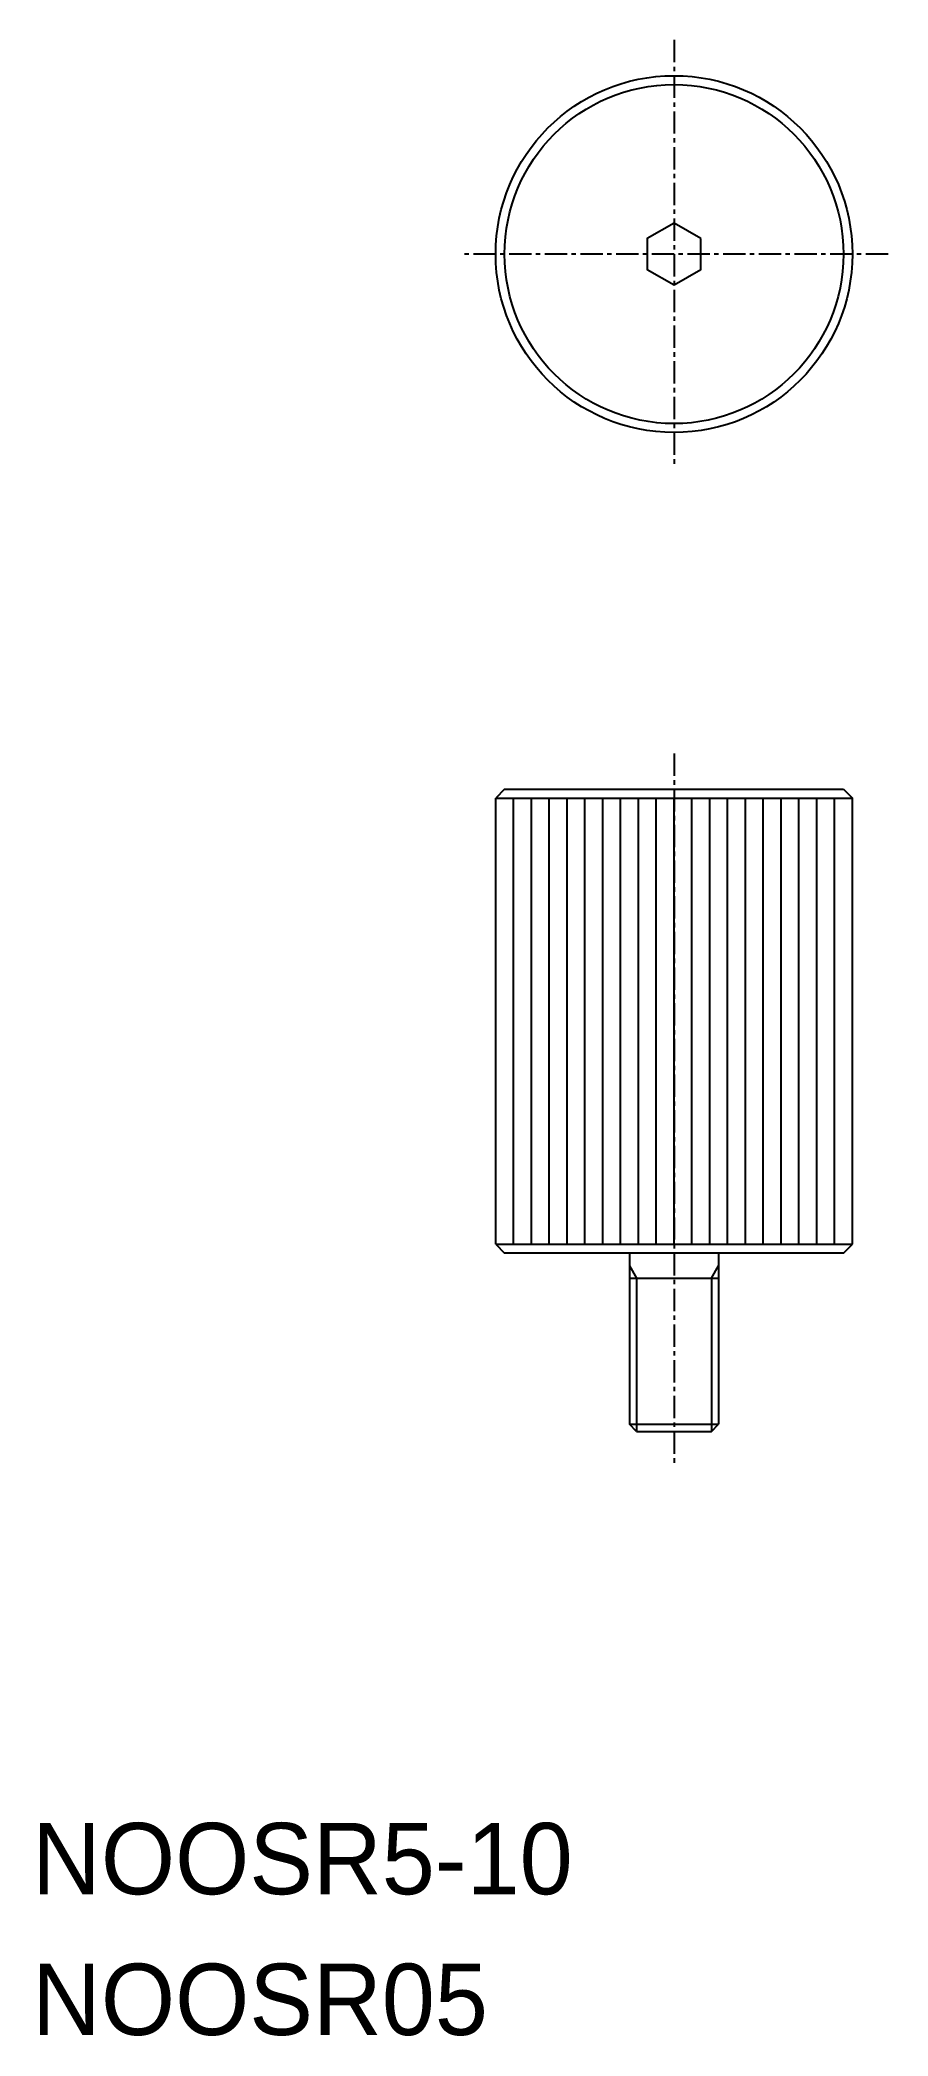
# Model space of a CAD drawing. Extents: x -12645 to -12598, y -440 to -328.
import ezdxf

# ---------------------------------------------------------------- set-up
doc = ezdxf.new("R2010")
doc.units = 0
doc.linetypes.add('CENTER', pattern=[2, 1.25, -0.25, 0.25, -0.25])
doc.layers.get('0').update_dxf_attribs({"linetype": 'CONTINUOUS'})
doc.layers.add('CENTER', color=1, linetype='CENTER')

msp = doc.modelspace()

# ---------------------------------------------------------------- linework, layer by layer
at = {"color": 7, "linetype": 'CONTINUOUS'}
for p, q in [((-12619.42, -369.91), (-12619.92, -370.41)), ((-12619.42, -369.91), (-12600.42, -369.91)), ((-12600.42, -369.91), (-12599.92, -370.41)), ((-12619.92, -395.41), (-12619.92, -370.41)), ((-12619.92, -370.41), (-12599.92, -370.41)), ((-12618.92, -395.41), (-12618.92, -370.41)), ((-12617.92, -395.41), (-12617.92, -370.41)), ((-12616.92, -395.41), (-12616.92, -370.41)), ((-12615.92, -395.41), (-12615.92, -370.41)), ((-12614.92, -395.41), (-12614.92, -370.41)), ((-12613.92, -395.41), (-12613.92, -370.41)), ((-12612.92, -395.41), (-12612.92, -370.41)), ((-12611.92, -395.41), (-12611.92, -370.41)), ((-12610.92, -395.41), (-12610.92, -370.41)), ((-12609.92, -395.41), (-12609.92, -370.41)), ((-12608.92, -395.41), (-12608.92, -370.41)), ((-12607.92, -395.41), (-12607.92, -370.41)), ((-12606.92, -395.41), (-12606.92, -370.41)), ((-12605.92, -395.41), (-12605.92, -370.41)), ((-12604.92, -395.41), (-12604.92, -370.41)), ((-12603.92, -395.41), (-12603.92, -370.41)), ((-12602.92, -395.41), (-12602.92, -370.41)), ((-12601.92, -395.41), (-12601.92, -370.41)), ((-12600.92, -395.41), (-12600.92, -370.41)), ((-12599.92, -395.41), (-12599.92, -370.41)), ((-12619.92, -395.41), (-12619.42, -395.91)), ((-12619.92, -395.41), (-12599.92, -395.41)), ((-12600.42, -395.91), (-12619.42, -395.91)), ((-12612.42, -395.91), (-12612.42, -405.51)), ((-12607.42, -395.91), (-12607.42, -405.51)), ((-12600.42, -395.91), (-12599.92, -395.41)), ((-12612.32, -396.79), (-12612.32, -396.79)), ((-12612.22, -396.97), (-12612.22, -396.97)), ((-12612.42, -397.31), (-12607.42, -397.31)), ((-12612.02, -405.91), (-12612.42, -405.51)), ((-12612.42, -405.51), (-12607.42, -405.51)), ((-12612.02, -405.91), (-12607.82, -405.91)), ((-12607.82, -405.91), (-12607.42, -405.51))]:
    msp.add_line(p, q, dxfattribs=at)
at = {"color": 3, "linetype": 'CONTINUOUS'}
for p, q in [((-12612.42, -396.62), (-12612.02, -397.31)), ((-12607.82, -397.31), (-12607.42, -396.62)), ((-12612.02, -397.31), (-12612.02, -405.91)), ((-12607.82, -397.31), (-12607.82, -405.91))]:
    msp.add_line(p, q, dxfattribs=at)
at = {"color": 7, "linetype": 'CONTINUOUS'}
msp.add_lwpolyline([(-12608.42, -339.05), (-12609.92, -338.18), (-12611.42, -339.05), (-12611.42, -340.78), (-12609.92, -341.65), (-12608.42, -340.78)], close=True, dxfattribs=at)
for radius in [10, 9.5]:
    msp.add_circle((-12609.92, -339.92), radius, dxfattribs=at)
at = {"layer": 'CENTER', "color": 1, "linetype": 'CENTER'}
for p, q in [((-12609.92, -327.92), (-12609.92, -351.92)), ((-12597.92, -339.92), (-12621.92, -339.92)), ((-12609.92, -367.91), (-12609.92, -407.91))]:
    msp.add_line(p, q, dxfattribs=at)

# ---------------------------------------------------------------- texts
at = {"color": 7, "linetype": 'CONTINUOUS'}
for s, p in [('NOOSR5-10', (-12645.92, -431.85)), ('NOOSR05', (-12645.92, -439.74))]:
    msp.add_text(s, height=4, dxfattribs=at).set_placement(p)

doc.saveas('drawing.dxf')
